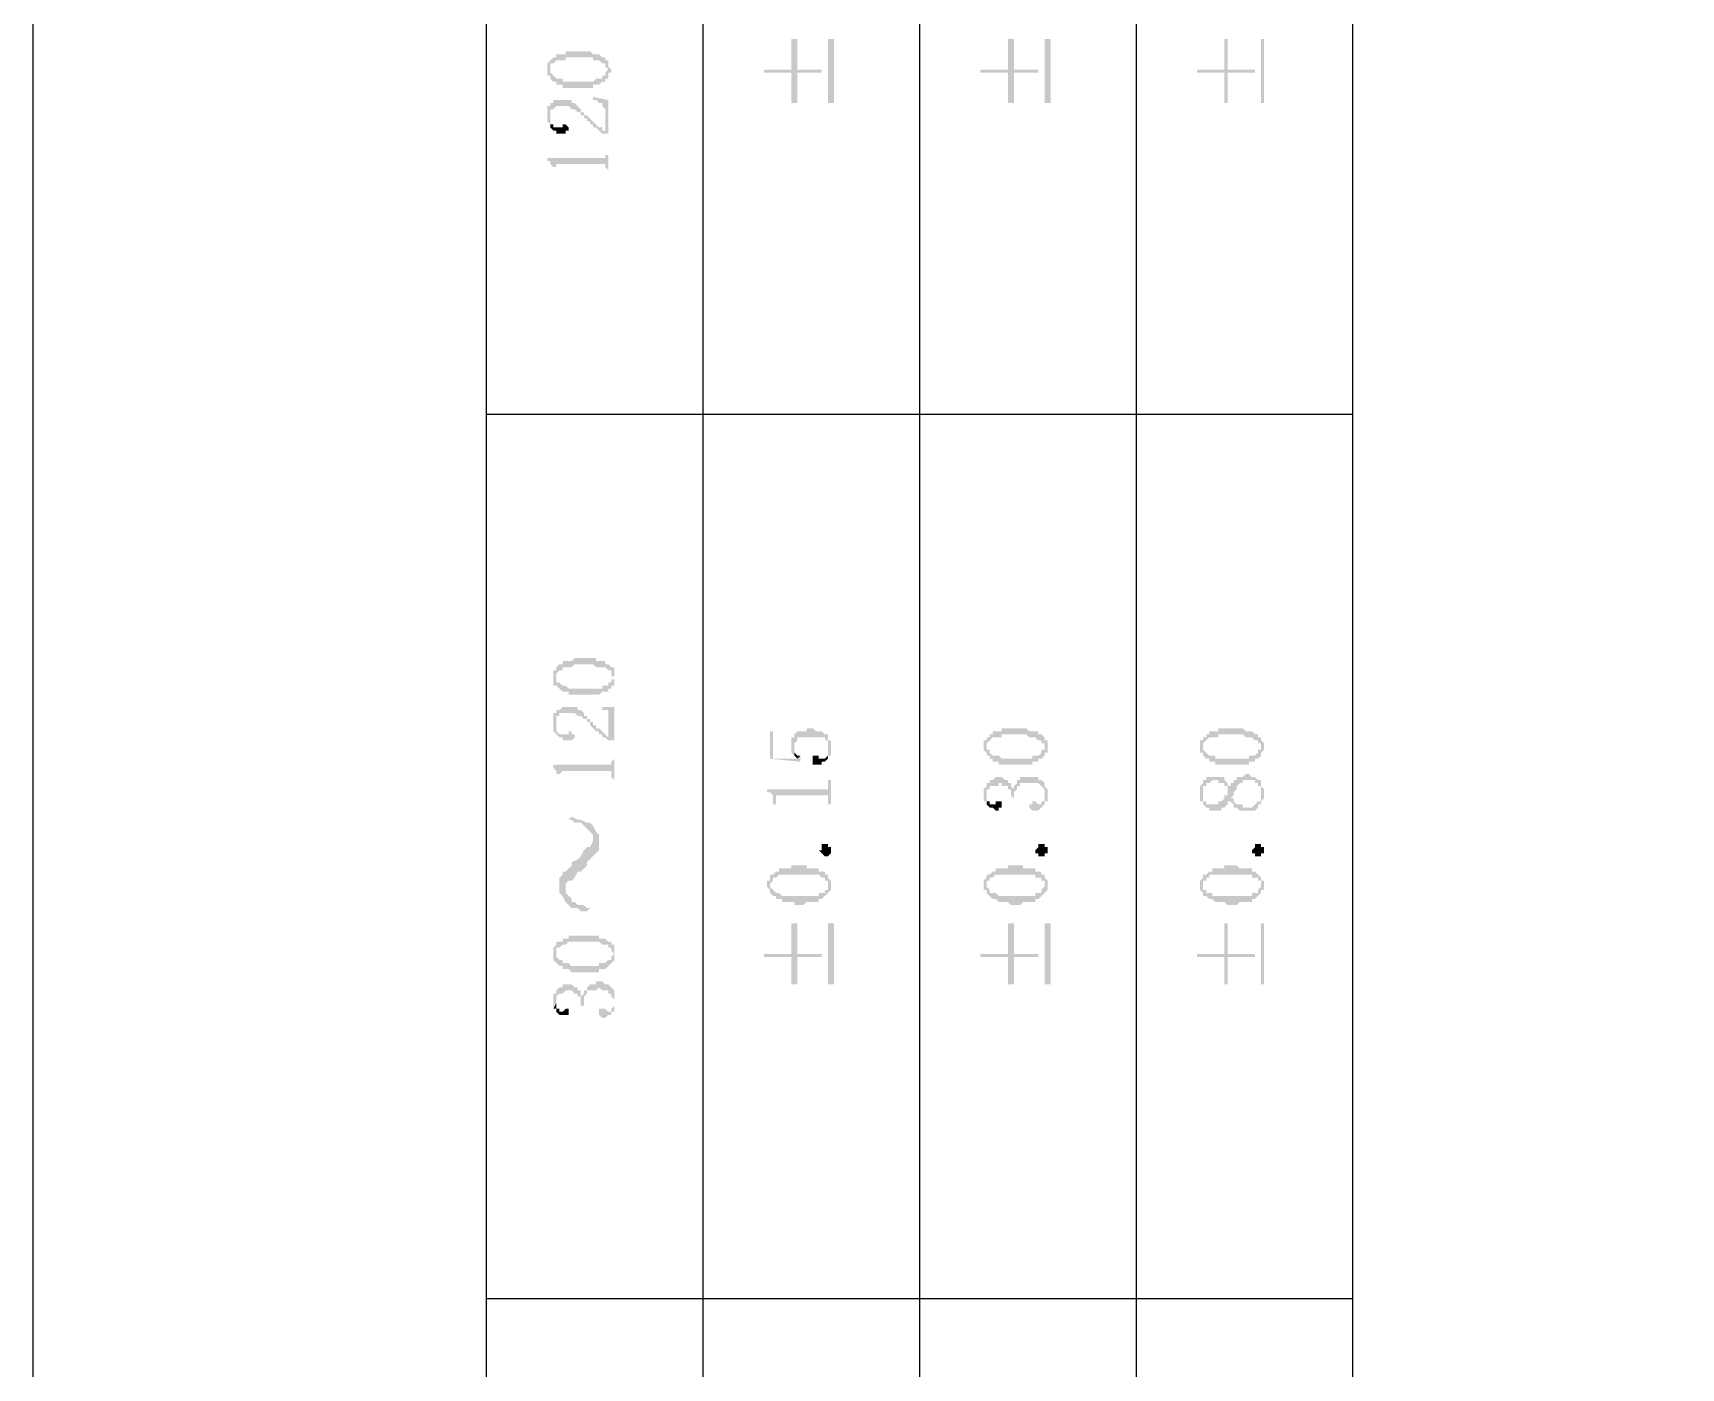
# Model space of a CAD drawing. Header units: millimetres. Extents: x 1399 to 2555, y 1196 to 1555.
# Drawn here: x 2134.8 to 2159.18, y 1335.59 to 1355.35 of the extents above; entities that cross this region are included whole.
import ezdxf

# ---------------------------------------------------------------- set-up
doc = ezdxf.new("R2010")
doc.units = ezdxf.units.MM

msp = doc.modelspace()

# ---------------------------------------------------------------- hatches: boundary and pattern name
at = {"transparency": 33554559}
for points in [[(2145.6136, 1354.81293), (2145.6136, 1354.7678), (2146.01979, 1354.7678), (2146.01979, 1354.31647), (2146.11006, 1354.31647), (2146.11006, 1354.7678), (2146.47111, 1354.7678), (2146.47111, 1354.81293), (2146.11006, 1354.81293), (2146.11006, 1355.26425), (2146.01979, 1355.26425), (2146.01979, 1354.81293)], [(2146.65164, 1354.31647), (2146.65164, 1355.26425), (2146.56138, 1355.26425), (2146.56138, 1354.31647)], [(2148.81799, 1354.81293), (2148.81799, 1354.7678), (2149.22418, 1354.7678), (2149.22418, 1354.31647), (2149.31444, 1354.31647), (2149.31444, 1354.7678), (2149.6755, 1354.7678), (2149.6755, 1354.81293), (2149.31444, 1354.81293), (2149.31444, 1355.26425), (2149.22418, 1355.26425), (2149.22418, 1354.81293)], [(2149.85603, 1354.31647), (2149.85603, 1355.26425), (2149.76576, 1355.26425), (2149.76576, 1354.31647)], [(2152.02237, 1354.81293), (2152.02237, 1354.7678), (2152.42856, 1354.7678), (2152.42856, 1354.31647), (2152.47369, 1354.31647), (2152.47369, 1354.7678), (2152.87988, 1354.7678), (2152.87988, 1354.81293), (2152.47369, 1354.81293), (2152.47369, 1355.26425), (2152.42856, 1355.26425), (2152.42856, 1354.81293)], [(2153.01528, 1354.31647), (2153.01528, 1355.26425), (2152.97015, 1355.26425), (2152.97015, 1354.31647)], [(2142.40922, 1354.81293), (2142.40922, 1354.7678), (2142.40922, 1354.72266), (2142.45435, 1354.72266), (2142.45435, 1354.67753), (2142.45435, 1354.81293), (2142.45435, 1354.85806), (2142.45435, 1354.90319), (2142.49948, 1354.90319), (2142.54461, 1354.94832), (2142.68001, 1354.94832), (2142.68001, 1354.99346), (2143.0862, 1354.99346), (2143.0862, 1354.94832), (2143.17646, 1354.94832), (2143.2216, 1354.90319), (2143.26673, 1354.90319), (2143.26673, 1354.85806), (2143.26673, 1354.85806), (2143.31186, 1354.81293), (2143.31186, 1354.94832), (2143.26673, 1354.94832), (2143.26673, 1354.99346), (2143.2216, 1354.99346), (2143.17646, 1355.03859), (2143.0862, 1355.03859), (2143.04107, 1355.08372), (2142.68001, 1355.08372), (2142.68001, 1355.03859), (2142.54461, 1355.03859), (2142.54461, 1354.99346), (2142.49948, 1354.99346), (2142.45435, 1354.94832), (2142.45435, 1354.94832), (2142.40922, 1354.90319), (2142.40922, 1354.85806), (2142.40922, 1354.85806)], [(2142.45435, 1354.67753), (2142.45435, 1354.67753), (2142.49948, 1354.6324), (2142.54461, 1354.6324), (2142.54461, 1354.58727), (2142.63488, 1354.58727), (2142.63488, 1354.54214), (2143.0862, 1354.54214), (2143.0862, 1354.58727), (2143.17646, 1354.58727), (2143.2216, 1354.6324), (2143.26673, 1354.6324), (2143.26673, 1354.67753), (2143.31186, 1354.67753), (2143.31186, 1354.72266), (2143.31186, 1354.7678), (2143.35699, 1354.7678), (2143.35699, 1354.81293), (2143.35699, 1354.81293), (2143.31186, 1354.85806), (2143.31186, 1354.90319), (2143.31186, 1354.94832), (2143.31186, 1354.81293), (2143.31186, 1354.81293), (2143.26673, 1354.7678), (2143.26673, 1354.72266), (2143.2216, 1354.72266), (2143.2216, 1354.67753), (2143.13133, 1354.67753), (2143.0862, 1354.6324), (2142.63488, 1354.6324), (2142.63488, 1354.67753), (2142.54461, 1354.67753), (2142.49948, 1354.72266), (2142.49948, 1354.72266), (2142.45435, 1354.7678), (2142.45435, 1354.81293)], [(2142.40922, 1354.13595), (2142.40922, 1354.09081), (2142.40922, 1354.04568), (2142.40922, 1354.04568), (2142.45435, 1354.00055), (2142.45435, 1354.13595), (2142.45435, 1354.18108), (2142.45435, 1354.22621), (2142.49948, 1354.22621), (2142.54461, 1354.27134), (2142.72514, 1354.27134), (2142.77027, 1354.22621), (2142.81541, 1354.22621), (2142.86054, 1354.18108), (2142.90567, 1354.18108), (2142.90567, 1354.13595), (2142.9508, 1354.13595), (2142.9508, 1354.09081), (2142.99594, 1354.09081), (2142.99594, 1354.04568), (2143.04107, 1354.04568), (2143.04107, 1354.00055), (2143.0862, 1354.00055), (2143.0862, 1353.95542), (2143.13133, 1353.95542), (2143.17646, 1353.91028), (2143.17646, 1353.91028), (2143.2216, 1353.86515), (2143.26673, 1353.86515), (2143.26673, 1353.91028), (2143.2216, 1353.91028), (2143.2216, 1353.95542), (2143.17646, 1353.95542), (2143.13133, 1354.00055), (2143.13133, 1354.00055), (2143.0862, 1354.04568), (2143.0862, 1354.04568), (2143.04107, 1354.09081), (2143.04107, 1354.09081), (2142.99594, 1354.13595), (2142.9508, 1354.13595), (2142.9508, 1354.18108), (2142.90567, 1354.18108), (2142.90567, 1354.22621), (2142.86054, 1354.27134), (2142.86054, 1354.27134), (2142.81541, 1354.31647), (2142.77027, 1354.31647), (2142.77027, 1354.36161), (2142.49948, 1354.36161), (2142.49948, 1354.31647), (2142.45435, 1354.31647), (2142.45435, 1354.27134), (2142.40922, 1354.27134), (2142.40922, 1354.22621)], [(2143.0862, 1354.40674), (2143.0862, 1354.36161), (2143.13133, 1354.36161), (2143.17646, 1354.31647), (2143.2216, 1354.31647), (2143.2216, 1354.27134), (2143.2216, 1354.27134), (2143.26673, 1354.22621), (2143.26673, 1353.86515), (2143.31186, 1353.86515), (2143.31186, 1354.36161)], [(2142.45435, 1354.00055), (2142.45435, 1353.95542), (2142.45435, 1353.95542), (2142.49948, 1353.91028), (2142.54461, 1353.91028), (2142.54461, 1353.86515), (2142.68001, 1353.86515), (2142.68001, 1353.91028), (2142.72514, 1353.91028), (2142.72514, 1353.95542), (2142.72514, 1353.95542), (2142.68001, 1354.00055), (2142.63488, 1354.00055), (2142.63488, 1353.95542), (2142.49948, 1353.95542), (2142.49948, 1354.00055), (2142.45435, 1354.00055), (2142.45435, 1354.04568), (2142.45435, 1354.09081), (2142.45435, 1354.09081)], [(2142.40922, 1353.5041), (2142.40922, 1353.45896), (2142.45435, 1353.45896), (2142.45435, 1353.41383), (2142.45435, 1353.41383), (2142.49948, 1353.3687), (2142.49948, 1353.32357), (2142.49948, 1353.27843), (2142.49948, 1353.3687), (2142.54461, 1353.3687), (2142.54461, 1353.41383), (2143.26673, 1353.41383), (2143.26673, 1353.3687), (2143.26673, 1353.3687), (2143.31186, 1353.32357), (2143.31186, 1353.27843), (2143.31186, 1353.63949), (2143.31186, 1353.54923), (2143.26673, 1353.54923), (2143.26673, 1353.5041), (2143.2216, 1353.5041)], [(2142.49948, 1345.83163), (2142.49948, 1345.74136), (2142.49948, 1345.69623), (2142.54461, 1345.69623), (2142.54461, 1345.83163), (2142.54461, 1345.87676), (2142.54461, 1345.87676), (2142.58975, 1345.92189), (2142.63488, 1345.92189), (2142.63488, 1345.96702), (2142.77027, 1345.96702), (2142.81541, 1346.01215), (2143.0862, 1346.01215), (2143.13133, 1345.96702), (2143.26673, 1345.96702), (2143.31186, 1345.92189), (2143.35699, 1345.92189), (2143.35699, 1345.87676), (2143.35699, 1345.83163), (2143.40213, 1345.83163), (2143.40213, 1345.96702), (2143.35699, 1345.96702), (2143.31186, 1346.01215), (2143.26673, 1346.01215), (2143.26673, 1346.05729), (2143.13133, 1346.05729), (2143.13133, 1346.10242), (2142.81541, 1346.10242), (2142.77027, 1346.05729), (2142.63488, 1346.05729), (2142.63488, 1346.01215), (2142.58975, 1346.01215), (2142.54461, 1345.96702), (2142.54461, 1345.92189), (2142.49948, 1345.92189), (2142.49948, 1345.87676)], [(2142.54461, 1345.69623), (2142.54461, 1345.69623), (2142.58975, 1345.6511), (2142.58975, 1345.6511), (2142.63488, 1345.60596), (2142.72514, 1345.60596), (2142.72514, 1345.56083), (2143.17646, 1345.56083), (2143.2216, 1345.60596), (2143.31186, 1345.60596), (2143.31186, 1345.6511), (2143.35699, 1345.6511), (2143.35699, 1345.69623), (2143.40213, 1345.69623), (2143.40213, 1345.74136), (2143.40213, 1345.78649), (2143.40213, 1345.83163), (2143.40213, 1345.87676), (2143.40213, 1345.92189), (2143.40213, 1345.96702), (2143.40213, 1345.78649), (2143.35699, 1345.78649), (2143.35699, 1345.74136), (2143.31186, 1345.74136), (2143.31186, 1345.69623), (2143.2216, 1345.69623), (2143.2216, 1345.6511), (2142.72514, 1345.6511), (2142.68001, 1345.69623), (2142.63488, 1345.69623), (2142.58975, 1345.74136), (2142.54461, 1345.74136), (2142.54461, 1345.78649), (2142.54461, 1345.83163)], [(2142.49948, 1345.15464), (2142.49948, 1345.10951), (2142.49948, 1345.01925), (2142.49948, 1345.01925), (2142.54461, 1345.10951), (2142.54461, 1345.19978), (2142.54461, 1345.24491), (2142.58975, 1345.24491), (2142.58975, 1345.29004), (2142.81541, 1345.29004), (2142.86054, 1345.24491), (2142.90567, 1345.24491), (2142.9508, 1345.19978), (2142.99594, 1345.19978), (2142.99594, 1345.15464), (2143.04107, 1345.15464), (2143.04107, 1345.10951), (2143.04107, 1345.10951), (2143.0862, 1345.06438), (2143.0862, 1345.06438), (2143.13133, 1345.01925), (2143.17646, 1345.01925), (2143.17646, 1344.97411), (2143.2216, 1344.97411), (2143.2216, 1344.92898), (2143.26673, 1344.92898), (2143.31186, 1344.88385), (2143.35699, 1344.88385), (2143.31186, 1344.92898), (2143.31186, 1344.92898), (2143.26673, 1344.97411), (2143.26673, 1344.97411), (2143.2216, 1345.01925), (2143.2216, 1345.01925), (2143.17646, 1345.06438), (2143.13133, 1345.06438), (2143.13133, 1345.10951), (2143.0862, 1345.10951), (2143.0862, 1345.15464), (2143.04107, 1345.15464), (2143.04107, 1345.19978), (2142.99594, 1345.19978), (2142.99594, 1345.24491), (2142.9508, 1345.24491), (2142.9508, 1345.29004), (2142.9508, 1345.29004), (2142.90567, 1345.33517), (2142.86054, 1345.33517), (2142.86054, 1345.3803), (2142.63488, 1345.3803), (2142.58975, 1345.33517), (2142.54461, 1345.33517), (2142.54461, 1345.29004), (2142.49948, 1345.29004), (2142.49948, 1345.24491)], [(2143.17646, 1345.3803), (2143.2216, 1345.3803), (2143.2216, 1345.33517), (2143.31186, 1345.33517), (2143.31186, 1345.29004), (2143.31186, 1344.92898), (2143.35699, 1344.88385), (2143.40213, 1344.88385), (2143.40213, 1345.3803)], [(2142.49948, 1345.01925), (2142.54461, 1344.97411), (2142.54461, 1344.97411), (2142.58975, 1344.92898), (2142.63488, 1344.92898), (2142.63488, 1344.88385), (2142.77027, 1344.88385), (2142.81541, 1344.92898), (2142.81541, 1344.97411), (2142.77027, 1344.97411), (2142.77027, 1345.01925), (2142.72514, 1345.01925), (2142.72514, 1344.97411), (2142.58975, 1344.97411), (2142.54461, 1345.01925), (2142.54461, 1345.10951), (2142.54461, 1345.10951)], [(2145.70387, 1345.01925), (2145.70387, 1344.61306), (2146.15519, 1344.56792), (2146.15519, 1344.61306), (2146.15519, 1344.65819), (2146.11006, 1344.61306), (2145.749, 1344.61306), (2145.749, 1345.01925)], [(2146.01979, 1344.83872), (2146.01979, 1344.74845), (2146.01979, 1344.70332), (2146.01979, 1344.70332), (2146.06492, 1344.65819), (2146.06492, 1344.79359), (2146.06492, 1344.83872), (2146.06492, 1344.83872), (2146.11006, 1344.88385), (2146.11006, 1344.92898), (2146.51625, 1344.92898), (2146.51625, 1344.88385), (2146.56138, 1344.88385), (2146.56138, 1344.83872), (2146.56138, 1344.79359), (2146.56138, 1344.65819), (2146.60651, 1344.65819), (2146.60651, 1344.70332), (2146.60651, 1344.79359), (2146.60651, 1344.83872), (2146.60651, 1344.88385), (2146.56138, 1344.88385), (2146.56138, 1344.92898), (2146.56138, 1344.97411), (2146.51625, 1344.97411), (2146.47111, 1345.01925), (2146.38085, 1345.01925), (2146.33572, 1345.06438), (2146.24545, 1345.06438), (2146.24545, 1345.01925), (2146.11006, 1345.01925), (2146.06492, 1344.97411), (2146.06492, 1344.92898), (2146.01979, 1344.92898), (2146.01979, 1344.88385)], [(2148.86312, 1344.79359), (2148.86312, 1344.74845), (2148.86312, 1344.74845), (2148.90825, 1344.70332), (2148.90825, 1344.65819), (2148.90825, 1344.79359), (2148.90825, 1344.83872), (2148.90825, 1344.83872), (2148.95338, 1344.88385), (2148.95338, 1344.88385), (2148.99851, 1344.92898), (2149.13391, 1344.92898), (2149.13391, 1344.97411), (2149.49497, 1344.97411), (2149.5401, 1344.92898), (2149.63036, 1344.92898), (2149.6755, 1344.88385), (2149.72063, 1344.88385), (2149.72063, 1344.83872), (2149.76576, 1344.83872), (2149.76576, 1344.79359), (2149.76576, 1344.92898), (2149.76576, 1344.92898), (2149.72063, 1344.97411), (2149.6755, 1344.97411), (2149.6755, 1345.01925), (2149.5401, 1345.01925), (2149.49497, 1345.06438), (2149.13391, 1345.06438), (2149.13391, 1345.01925), (2148.99851, 1345.01925), (2148.99851, 1344.97411), (2148.95338, 1344.97411), (2148.95338, 1344.92898), (2148.90825, 1344.92898), (2148.90825, 1344.88385), (2148.86312, 1344.88385)], [(2152.0675, 1344.79359), (2152.0675, 1344.74845), (2152.0675, 1344.70332), (2152.11263, 1344.70332), (2152.11263, 1344.65819), (2152.11263, 1344.79359), (2152.11263, 1344.83872), (2152.11263, 1344.83872), (2152.15777, 1344.88385), (2152.15777, 1344.88385), (2152.2029, 1344.92898), (2152.3383, 1344.92898), (2152.3383, 1344.97411), (2152.69935, 1344.97411), (2152.74448, 1344.92898), (2152.83475, 1344.92898), (2152.87988, 1344.88385), (2152.92501, 1344.88385), (2152.92501, 1344.83872), (2152.97015, 1344.83872), (2152.97015, 1344.79359), (2152.97015, 1344.92898), (2152.92501, 1344.92898), (2152.92501, 1344.97411), (2152.87988, 1344.97411), (2152.83475, 1345.01925), (2152.74448, 1345.01925), (2152.69935, 1345.06438), (2152.3383, 1345.06438), (2152.3383, 1345.01925), (2152.2029, 1345.01925), (2152.2029, 1344.97411), (2152.15777, 1344.97411), (2152.15777, 1344.92898), (2152.11263, 1344.92898), (2152.11263, 1344.88385), (2152.0675, 1344.88385)], [(2146.06492, 1344.65819), (2146.06492, 1344.65819), (2146.11006, 1344.61306), (2146.11006, 1344.61306), (2146.15519, 1344.65819), (2146.11006, 1344.65819), (2146.06492, 1344.70332), (2146.06492, 1344.74845), (2146.06492, 1344.79359)], [(2146.33572, 1344.61306), (2146.33572, 1344.52279), (2146.47111, 1344.52279), (2146.47111, 1344.56792), (2146.51625, 1344.56792), (2146.56138, 1344.61306), (2146.56138, 1344.79359), (2146.56138, 1344.70332), (2146.56138, 1344.65819), (2146.56138, 1344.65819), (2146.51625, 1344.61306), (2146.42598, 1344.61306), (2146.42598, 1344.65819), (2146.33572, 1344.65819)], [(2148.90825, 1344.65819), (2148.95338, 1344.65819), (2148.95338, 1344.61306), (2148.99851, 1344.61306), (2148.99851, 1344.56792), (2149.08878, 1344.56792), (2149.08878, 1344.52279), (2149.58523, 1344.52279), (2149.58523, 1344.56792), (2149.6755, 1344.56792), (2149.6755, 1344.61306), (2149.72063, 1344.61306), (2149.76576, 1344.65819), (2149.76576, 1344.70332), (2149.81089, 1344.70332), (2149.81089, 1344.74845), (2149.81089, 1344.79359), (2149.81089, 1344.83872), (2149.81089, 1344.88385), (2149.76576, 1344.88385), (2149.76576, 1344.92898), (2149.76576, 1344.79359), (2149.76576, 1344.74845), (2149.72063, 1344.74845), (2149.72063, 1344.70332), (2149.72063, 1344.70332), (2149.6755, 1344.65819), (2149.58523, 1344.65819), (2149.58523, 1344.61306), (2149.13391, 1344.61306), (2149.08878, 1344.65819), (2148.99851, 1344.65819), (2148.95338, 1344.70332), (2148.95338, 1344.74845), (2148.90825, 1344.74845), (2148.90825, 1344.79359)], [(2152.11263, 1344.65819), (2152.11263, 1344.65819), (2152.15777, 1344.61306), (2152.2029, 1344.61306), (2152.2029, 1344.56792), (2152.29316, 1344.56792), (2152.29316, 1344.52279), (2152.78962, 1344.52279), (2152.78962, 1344.56792), (2152.87988, 1344.56792), (2152.87988, 1344.61306), (2152.92501, 1344.61306), (2152.97015, 1344.65819), (2152.97015, 1344.70332), (2152.97015, 1344.70332), (2153.01528, 1344.74845), (2153.01528, 1344.79359), (2153.01528, 1344.83872), (2153.01528, 1344.83872), (2152.97015, 1344.88385), (2152.97015, 1344.92898), (2152.97015, 1344.79359), (2152.97015, 1344.74845), (2152.92501, 1344.74845), (2152.92501, 1344.70332), (2152.92501, 1344.70332), (2152.87988, 1344.65819), (2152.78962, 1344.65819), (2152.78962, 1344.61306), (2152.29316, 1344.61306), (2152.29316, 1344.65819), (2152.2029, 1344.65819), (2152.15777, 1344.70332), (2152.15777, 1344.70332), (2152.11263, 1344.74845), (2152.11263, 1344.79359)], [(2142.49948, 1344.52279), (2142.49948, 1344.47766), (2142.49948, 1344.47766), (2142.54461, 1344.43253), (2142.54461, 1344.3874), (2142.58975, 1344.3874), (2142.58975, 1344.252), (2142.58975, 1344.3874), (2142.58975, 1344.3874), (2142.63488, 1344.43253), (2143.35699, 1344.43253), (2143.35699, 1344.3874), (2143.35699, 1344.34226), (2143.40213, 1344.29713), (2143.40213, 1344.252), (2143.40213, 1344.65819), (2143.40213, 1344.61306), (2143.35699, 1344.56792), (2143.35699, 1344.52279), (2143.31186, 1344.52279)], [(2145.65873, 1344.16174), (2145.65873, 1344.1166), (2145.70387, 1344.1166), (2145.749, 1344.07147), (2145.749, 1343.98121), (2145.749, 1343.93607), (2145.79413, 1343.93607), (2145.79413, 1344.02634), (2145.79413, 1344.07147), (2146.56138, 1344.07147), (2146.56138, 1344.02634), (2146.56138, 1343.98121), (2146.56138, 1343.93607), (2146.60651, 1343.93607), (2146.60651, 1344.29713), (2146.56138, 1344.29713), (2146.56138, 1344.20687), (2146.56138, 1344.16174), (2146.47111, 1344.16174)], [(2148.86312, 1344.07147), (2148.86312, 1343.98121), (2148.90825, 1343.98121), (2148.90825, 1344.07147), (2148.90825, 1344.1166), (2148.90825, 1344.16174), (2148.95338, 1344.16174), (2148.95338, 1344.20687), (2149.08878, 1344.20687), (2149.08878, 1344.252), (2149.13391, 1344.252), (2149.13391, 1344.20687), (2149.22418, 1344.20687), (2149.22418, 1344.16174), (2149.26931, 1344.16174), (2149.26931, 1344.1166), (2149.26931, 1344.07147), (2149.26931, 1344.07147), (2149.31444, 1344.02634), (2149.31444, 1344.07147), (2149.31444, 1344.1166), (2149.35957, 1344.16174), (2149.35957, 1344.20687), (2149.4047, 1344.20687), (2149.4047, 1344.252), (2149.6755, 1344.252), (2149.72063, 1344.20687), (2149.72063, 1344.20687), (2149.76576, 1344.16174), (2149.76576, 1344.1166), (2149.76576, 1344.07147), (2149.76576, 1344.252), (2149.76576, 1344.252), (2149.72063, 1344.29713), (2149.6755, 1344.29713), (2149.6755, 1344.34226), (2149.4047, 1344.34226), (2149.4047, 1344.29713), (2149.35957, 1344.29713), (2149.35957, 1344.252), (2149.35957, 1344.252), (2149.31444, 1344.20687), (2149.31444, 1344.16174), (2149.31444, 1344.16174), (2149.26931, 1344.20687), (2149.26931, 1344.252), (2149.22418, 1344.252), (2149.22418, 1344.29713), (2149.17904, 1344.29713), (2149.13391, 1344.34226), (2149.04365, 1344.34226), (2148.99851, 1344.29713), (2148.95338, 1344.29713), (2148.95338, 1344.252), (2148.90825, 1344.252), (2148.90825, 1344.20687), (2148.90825, 1344.20687), (2148.86312, 1344.16174), (2148.86312, 1344.1166)], [(2152.0675, 1344.1166), (2152.0675, 1344.07147), (2152.0675, 1343.98121), (2152.11263, 1343.98121), (2152.11263, 1343.93607), (2152.11263, 1343.93607), (2152.15777, 1343.89094), (2152.2029, 1343.89094), (2152.2029, 1343.84581), (2152.38343, 1343.84581), (2152.38343, 1343.89094), (2152.42856, 1343.89094), (2152.47369, 1343.93607), (2152.47369, 1343.98121), (2152.51882, 1343.98121), (2152.51882, 1344.02634), (2152.51882, 1344.02634), (2152.56396, 1344.07147), (2152.56396, 1344.1166), (2152.56396, 1344.1166), (2152.60909, 1344.16174), (2152.60909, 1344.20687), (2152.60909, 1344.20687), (2152.65422, 1344.252), (2152.69935, 1344.252), (2152.69935, 1344.29713), (2152.87988, 1344.29713), (2152.87988, 1344.252), (2152.92501, 1344.252), (2152.92501, 1344.20687), (2152.97015, 1344.20687), (2152.97015, 1344.1166), (2152.97015, 1343.98121), (2152.97015, 1343.98121), (2153.01528, 1344.02634), (2153.01528, 1344.1166), (2153.01528, 1344.16174), (2153.01528, 1344.16174), (2152.97015, 1344.20687), (2152.97015, 1344.252), (2152.97015, 1344.29713), (2152.92501, 1344.29713), (2152.87988, 1344.34226), (2152.83475, 1344.34226), (2152.78962, 1344.3874), (2152.74448, 1344.3874), (2152.69935, 1344.34226), (2152.60909, 1344.34226), (2152.60909, 1344.29713), (2152.56396, 1344.29713), (2152.56396, 1344.252), (2152.51882, 1344.252), (2152.51882, 1344.20687), (2152.47369, 1344.20687), (2152.47369, 1344.16174), (2152.47369, 1344.07147), (2152.42856, 1344.07147), (2152.42856, 1344.02634), (2152.42856, 1344.02634), (2152.38343, 1343.98121), (2152.3383, 1343.98121), (2152.3383, 1343.93607), (2152.15777, 1343.93607), (2152.15777, 1343.98121), (2152.11263, 1343.98121), (2152.11263, 1344.02634), (2152.11263, 1344.252), (2152.0675, 1344.20687)], [(2152.11263, 1344.252), (2152.11263, 1344.1166), (2152.11263, 1344.16174), (2152.11263, 1344.20687), (2152.15777, 1344.20687), (2152.15777, 1344.252), (2152.2029, 1344.252), (2152.24803, 1344.29713), (2152.3383, 1344.29713), (2152.3383, 1344.252), (2152.42856, 1344.252), (2152.42856, 1344.20687), (2152.47369, 1344.20687), (2152.47369, 1344.16174), (2152.47369, 1344.252), (2152.47369, 1344.252), (2152.42856, 1344.29713), (2152.42856, 1344.34226), (2152.15777, 1344.34226), (2152.15777, 1344.29713), (2152.11263, 1344.29713)], [(2148.90825, 1343.98121), (2148.90825, 1343.93607), (2148.90825, 1343.93607), (2148.95338, 1343.89094), (2148.99851, 1343.89094), (2149.04365, 1343.84581), (2149.08878, 1343.84581), (2149.08878, 1343.89094), (2149.13391, 1343.89094), (2149.13391, 1343.93607), (2149.13391, 1343.98121), (2149.04365, 1343.98121), (2149.04365, 1343.93607), (2148.95338, 1343.93607), (2148.95338, 1343.98121), (2148.90825, 1343.98121), (2148.90825, 1344.02634), (2148.90825, 1344.07147)], [(2149.5401, 1343.89094), (2149.5401, 1343.89094), (2149.58523, 1343.84581), (2149.6755, 1343.84581), (2149.72063, 1343.89094), (2149.72063, 1343.89094), (2149.76576, 1343.93607), (2149.76576, 1343.98121), (2149.81089, 1343.98121), (2149.81089, 1344.07147), (2149.81089, 1344.1166), (2149.81089, 1344.16174), (2149.81089, 1344.16174), (2149.76576, 1344.20687), (2149.76576, 1344.07147), (2149.76576, 1344.02634), (2149.76576, 1343.98121), (2149.72063, 1343.98121), (2149.72063, 1343.93607), (2149.6755, 1343.93607), (2149.63036, 1343.98121), (2149.58523, 1343.98121), (2149.58523, 1343.93607), (2149.5401, 1343.93607)], [(2152.51882, 1343.98121), (2152.56396, 1343.93607), (2152.56396, 1343.89094), (2152.60909, 1343.89094), (2152.65422, 1343.84581), (2152.87988, 1343.84581), (2152.92501, 1343.89094), (2152.92501, 1343.93607), (2152.97015, 1343.93607), (2152.97015, 1344.1166), (2152.97015, 1344.02634), (2152.97015, 1343.98121), (2152.92501, 1343.98121), (2152.87988, 1343.93607), (2152.87988, 1343.93607), (2152.83475, 1343.89094), (2152.69935, 1343.89094), (2152.69935, 1343.93607), (2152.60909, 1343.93607), (2152.56396, 1343.98121), (2152.56396, 1344.02634), (2152.51882, 1344.02634)], [(2142.72514, 1343.71041), (2142.77027, 1343.71041), (2142.81541, 1343.66528), (2142.90567, 1343.66528), (2142.9508, 1343.62015), (2142.99594, 1343.57502), (2142.99594, 1343.57502), (2143.04107, 1343.52988), (2143.0862, 1343.48475), (2143.0862, 1343.16883), (2143.0862, 1343.16883), (2143.13133, 1343.21396), (2143.17646, 1343.25909), (2143.17646, 1343.48475), (2143.13133, 1343.52988), (2143.0862, 1343.62015), (2143.0862, 1343.62015), (2143.04107, 1343.66528), (2142.99594, 1343.66528), (2142.90567, 1343.71041), (2142.86054, 1343.71041), (2142.77027, 1343.75555)], [(2142.58975, 1342.71751), (2142.58975, 1342.62724), (2142.63488, 1342.58211), (2142.68001, 1342.49184), (2142.68001, 1342.67237), (2142.68001, 1342.76264), (2142.72514, 1342.80777), (2142.77027, 1342.80777), (2142.81541, 1342.8529), (2142.86054, 1342.94317), (2142.90567, 1342.94317), (2142.9508, 1342.9883), (2142.99594, 1343.03343), (2142.99594, 1343.07856), (2143.04107, 1343.1237), (2143.0862, 1343.16883), (2143.0862, 1343.43962), (2143.0862, 1343.39449), (2143.04107, 1343.30422), (2142.99594, 1343.30422), (2142.9508, 1343.25909), (2142.90567, 1343.16883), (2142.90567, 1343.16883), (2142.86054, 1343.1237), (2142.77027, 1343.07856), (2142.77027, 1343.03343), (2142.72514, 1342.9883), (2142.68001, 1342.94317), (2142.63488, 1342.94317), (2142.63488, 1342.89803), (2142.58975, 1342.8529), (2142.58975, 1342.76264)], [(2146.60651, 1343.25909), (2146.60651, 1343.21396), (2146.60651, 1343.21396), (2146.56138, 1343.16883), (2146.51625, 1343.16883), (2146.47111, 1343.21396), (2146.47111, 1343.21396), (2146.42598, 1343.25909), (2146.47111, 1343.25909), (2146.47111, 1343.30422), (2146.47111, 1343.34936), (2146.56138, 1343.34936), (2146.56138, 1343.30422), (2146.60651, 1343.30422), (2146.60651, 1343.25909)], [(2149.81089, 1343.25909), (2149.81089, 1343.21396), (2149.76576, 1343.21396), (2149.76576, 1343.16883), (2149.6755, 1343.16883), (2149.6755, 1343.21396), (2149.63036, 1343.21396), (2149.63036, 1343.25909), (2149.63036, 1343.25909), (2149.6755, 1343.30422), (2149.6755, 1343.34936), (2149.76576, 1343.34936), (2149.76576, 1343.30422), (2149.81089, 1343.30422), (2149.81089, 1343.25909)], [(2153.01528, 1343.25909), (2153.01528, 1343.21396), (2152.97015, 1343.21396), (2152.97015, 1343.16883), (2152.87988, 1343.16883), (2152.87988, 1343.21396), (2152.83475, 1343.21396), (2152.83475, 1343.25909), (2152.83475, 1343.25909), (2152.87988, 1343.30422), (2152.87988, 1343.34936), (2152.97015, 1343.34936), (2152.97015, 1343.30422), (2153.01528, 1343.30422), (2153.01528, 1343.25909)], [(2145.65873, 1342.76264), (2145.65873, 1342.71751), (2145.65873, 1342.71751), (2145.70387, 1342.67237), (2145.70387, 1342.62724), (2145.70387, 1342.76264), (2145.70387, 1342.76264), (2145.749, 1342.80777), (2145.749, 1342.8529), (2145.79413, 1342.8529), (2145.83926, 1342.89803), (2146.42598, 1342.89803), (2146.47111, 1342.8529), (2146.51625, 1342.8529), (2146.51625, 1342.80777), (2146.56138, 1342.80777), (2146.56138, 1342.76264), (2146.56138, 1342.89803), (2146.51625, 1342.89803), (2146.51625, 1342.94317), (2146.42598, 1342.94317), (2146.42598, 1342.9883), (2146.24545, 1342.9883), (2146.24545, 1343.03343), (2146.01979, 1343.03343), (2146.01979, 1342.9883), (2145.83926, 1342.9883), (2145.83926, 1342.94317), (2145.79413, 1342.94317), (2145.749, 1342.89803), (2145.70387, 1342.89803), (2145.70387, 1342.8529), (2145.70387, 1342.80777), (2145.65873, 1342.80777)], [(2148.86312, 1342.76264), (2148.86312, 1342.71751), (2148.86312, 1342.67237), (2148.90825, 1342.67237), (2148.90825, 1342.62724), (2148.90825, 1342.76264), (2148.90825, 1342.80777), (2148.95338, 1342.80777), (2148.95338, 1342.8529), (2148.99851, 1342.8529), (2149.04365, 1342.89803), (2149.63036, 1342.89803), (2149.63036, 1342.8529), (2149.72063, 1342.8529), (2149.72063, 1342.80777), (2149.76576, 1342.80777), (2149.76576, 1342.76264), (2149.76576, 1342.89803), (2149.72063, 1342.89803), (2149.72063, 1342.94317), (2149.63036, 1342.94317), (2149.63036, 1342.9883), (2149.44984, 1342.9883), (2149.44984, 1343.03343), (2149.22418, 1343.03343), (2149.22418, 1342.9883), (2149.04365, 1342.9883), (2149.04365, 1342.94317), (2148.99851, 1342.94317), (2148.95338, 1342.89803), (2148.90825, 1342.89803), (2148.90825, 1342.8529), (2148.90825, 1342.8529), (2148.86312, 1342.80777)], [(2152.0675, 1342.76264), (2152.0675, 1342.71751), (2152.0675, 1342.67237), (2152.0675, 1342.67237), (2152.11263, 1342.62724), (2152.11263, 1342.76264), (2152.11263, 1342.80777), (2152.15777, 1342.80777), (2152.15777, 1342.8529), (2152.2029, 1342.8529), (2152.2029, 1342.89803), (2152.83475, 1342.89803), (2152.83475, 1342.8529), (2152.92501, 1342.8529), (2152.92501, 1342.80777), (2152.97015, 1342.80777), (2152.97015, 1342.76264), (2152.97015, 1342.8529), (2152.92501, 1342.89803), (2152.92501, 1342.89803), (2152.87988, 1342.94317), (2152.83475, 1342.94317), (2152.83475, 1342.9883), (2152.65422, 1342.9883), (2152.60909, 1343.03343), (2152.42856, 1343.03343), (2152.42856, 1342.9883), (2152.24803, 1342.9883), (2152.24803, 1342.94317), (2152.2029, 1342.94317), (2152.15777, 1342.89803), (2152.11263, 1342.89803), (2152.11263, 1342.8529), (2152.11263, 1342.8529), (2152.0675, 1342.80777)], [(2145.70387, 1342.62724), (2145.749, 1342.58211), (2145.79413, 1342.58211), (2145.79413, 1342.53698), (2145.88439, 1342.53698), (2145.88439, 1342.49184), (2146.06492, 1342.49184), (2146.06492, 1342.44671), (2146.20032, 1342.44671), (2146.24545, 1342.49184), (2146.42598, 1342.49184), (2146.42598, 1342.53698), (2146.47111, 1342.53698), (2146.51625, 1342.58211), (2146.51625, 1342.58211), (2146.56138, 1342.62724), (2146.56138, 1342.62724), (2146.60651, 1342.67237), (2146.60651, 1342.76264), (2146.60651, 1342.80777), (2146.60651, 1342.80777), (2146.56138, 1342.8529), (2146.56138, 1342.71751), (2146.56138, 1342.67237), (2146.51625, 1342.67237), (2146.51625, 1342.62724), (2146.42598, 1342.62724), (2146.42598, 1342.58211), (2145.88439, 1342.58211), (2145.83926, 1342.62724), (2145.79413, 1342.62724), (2145.749, 1342.67237), (2145.749, 1342.67237), (2145.70387, 1342.71751), (2145.70387, 1342.76264)], [(2148.90825, 1342.62724), (2148.95338, 1342.58211), (2148.95338, 1342.58211), (2148.99851, 1342.53698), (2149.04365, 1342.53698), (2149.08878, 1342.49184), (2149.22418, 1342.49184), (2149.26931, 1342.44671), (2149.4047, 1342.44671), (2149.44984, 1342.49184), (2149.63036, 1342.49184), (2149.63036, 1342.53698), (2149.6755, 1342.53698), (2149.72063, 1342.58211), (2149.72063, 1342.58211), (2149.76576, 1342.62724), (2149.76576, 1342.62724), (2149.81089, 1342.67237), (2149.81089, 1342.76264), (2149.81089, 1342.80777), (2149.81089, 1342.80777), (2149.76576, 1342.8529), (2149.76576, 1342.71751), (2149.76576, 1342.71751), (2149.72063, 1342.67237), (2149.72063, 1342.62724), (2149.63036, 1342.62724), (2149.63036, 1342.58211), (2149.08878, 1342.58211), (2149.04365, 1342.62724), (2148.95338, 1342.62724), (2148.95338, 1342.67237), (2148.95338, 1342.67237), (2148.90825, 1342.71751), (2148.90825, 1342.76264)], [(2152.11263, 1342.62724), (2152.11263, 1342.58211), (2152.15777, 1342.58211), (2152.2029, 1342.53698), (2152.24803, 1342.53698), (2152.29316, 1342.49184), (2152.42856, 1342.49184), (2152.47369, 1342.44671), (2152.60909, 1342.44671), (2152.65422, 1342.49184), (2152.83475, 1342.49184), (2152.83475, 1342.53698), (2152.87988, 1342.53698), (2152.92501, 1342.58211), (2152.92501, 1342.58211), (2152.97015, 1342.62724), (2152.97015, 1342.67237), (2153.01528, 1342.67237), (2153.01528, 1342.76264), (2153.01528, 1342.80777), (2152.97015, 1342.80777), (2152.97015, 1342.8529), (2152.97015, 1342.71751), (2152.97015, 1342.71751), (2152.92501, 1342.67237), (2152.92501, 1342.62724), (2152.83475, 1342.62724), (2152.83475, 1342.58211), (2152.24803, 1342.58211), (2152.24803, 1342.62724), (2152.15777, 1342.62724), (2152.15777, 1342.67237), (2152.11263, 1342.67237), (2152.11263, 1342.71751), (2152.11263, 1342.76264)], [(2142.68001, 1342.49184), (2142.68001, 1342.49184), (2142.72514, 1342.44671), (2142.77027, 1342.40158), (2142.86054, 1342.40158), (2142.90567, 1342.35645), (2142.99594, 1342.35645), (2143.04107, 1342.40158), (2142.99594, 1342.40158), (2142.9508, 1342.44671), (2142.86054, 1342.44671), (2142.81541, 1342.49184), (2142.77027, 1342.49184), (2142.77027, 1342.53698), (2142.72514, 1342.58211), (2142.68001, 1342.62724), (2142.68001, 1342.67237)], [(2145.6136, 1341.7246), (2145.6136, 1341.67947), (2146.01979, 1341.67947), (2146.01979, 1341.27328), (2146.11006, 1341.27328), (2146.11006, 1341.67947), (2146.47111, 1341.67947), (2146.47111, 1341.7246), (2146.11006, 1341.7246), (2146.11006, 1342.17592), (2146.01979, 1342.17592), (2146.01979, 1341.7246)], [(2146.65164, 1341.27328), (2146.65164, 1342.17592), (2146.56138, 1342.17592), (2146.56138, 1341.27328)], [(2148.81799, 1341.7246), (2148.81799, 1341.67947), (2149.22418, 1341.67947), (2149.22418, 1341.27328), (2149.31444, 1341.27328), (2149.31444, 1341.67947), (2149.6755, 1341.67947), (2149.6755, 1341.7246), (2149.31444, 1341.7246), (2149.31444, 1342.17592), (2149.22418, 1342.17592), (2149.22418, 1341.7246)], [(2149.85603, 1341.27328), (2149.85603, 1342.17592), (2149.76576, 1342.17592), (2149.76576, 1341.27328)], [(2152.02237, 1341.7246), (2152.02237, 1341.67947), (2152.42856, 1341.67947), (2152.42856, 1341.27328), (2152.47369, 1341.27328), (2152.47369, 1341.67947), (2152.87988, 1341.67947), (2152.87988, 1341.7246), (2152.47369, 1341.7246), (2152.47369, 1342.17592), (2152.42856, 1342.17592), (2152.42856, 1341.7246)], [(2153.01528, 1341.27328), (2153.01528, 1342.17592), (2152.97015, 1342.17592), (2152.97015, 1341.27328)], [(2142.49948, 1341.7246), (2142.49948, 1341.67947), (2142.49948, 1341.63433), (2142.49948, 1341.63433), (2142.54461, 1341.5892), (2142.54461, 1341.7246), (2142.54461, 1341.76973), (2142.54461, 1341.81486), (2142.58975, 1341.81486), (2142.63488, 1341.85999), (2142.68001, 1341.85999), (2142.72514, 1341.90513), (2143.17646, 1341.90513), (2143.2216, 1341.85999), (2143.31186, 1341.85999), (2143.31186, 1341.81486), (2143.35699, 1341.81486), (2143.35699, 1341.76973), (2143.35699, 1341.76973), (2143.40213, 1341.7246), (2143.40213, 1341.85999), (2143.35699, 1341.85999), (2143.35699, 1341.90513), (2143.31186, 1341.90513), (2143.26673, 1341.95026), (2143.17646, 1341.95026), (2143.17646, 1341.99539), (2142.72514, 1341.99539), (2142.72514, 1341.95026), (2142.63488, 1341.95026), (2142.63488, 1341.90513), (2142.54461, 1341.90513), (2142.54461, 1341.85999), (2142.54461, 1341.85999), (2142.49948, 1341.81486), (2142.49948, 1341.76973), (2142.49948, 1341.76973)], [(2142.54461, 1341.5892), (2142.54461, 1341.5892), (2142.58975, 1341.54407), (2142.63488, 1341.54407), (2142.63488, 1341.49894), (2142.72514, 1341.49894), (2142.77027, 1341.45381), (2143.17646, 1341.45381), (2143.17646, 1341.49894), (2143.26673, 1341.49894), (2143.31186, 1341.54407), (2143.31186, 1341.54407), (2143.35699, 1341.5892), (2143.35699, 1341.5892), (2143.40213, 1341.63433), (2143.40213, 1341.7246), (2143.40213, 1341.76973), (2143.40213, 1341.81486), (2143.40213, 1341.85999), (2143.40213, 1341.7246), (2143.40213, 1341.7246), (2143.35699, 1341.67947), (2143.35699, 1341.63433), (2143.31186, 1341.63433), (2143.26673, 1341.5892), (2143.17646, 1341.5892), (2143.17646, 1341.54407), (2142.77027, 1341.54407), (2142.72514, 1341.5892), (2142.63488, 1341.5892), (2142.63488, 1341.63433), (2142.58975, 1341.63433), (2142.54461, 1341.67947), (2142.54461, 1341.7246), (2142.54461, 1341.7246)], [(2142.49948, 1341.04762), (2142.49948, 1341.00248), (2142.49948, 1340.95735), (2142.49948, 1340.91222), (2142.54461, 1341.00248), (2142.54461, 1341.09275), (2142.54461, 1341.09275), (2142.58975, 1341.13788), (2142.63488, 1341.13788), (2142.68001, 1341.18301), (2142.77027, 1341.18301), (2142.81541, 1341.13788), (2142.86054, 1341.13788), (2142.86054, 1341.09275), (2142.90567, 1341.09275), (2142.90567, 1341.04762), (2142.90567, 1340.95735), (2142.9508, 1340.95735), (2142.9508, 1341.00248), (2142.9508, 1341.09275), (2142.9508, 1341.09275), (2142.99594, 1341.13788), (2142.99594, 1341.18301), (2143.13133, 1341.18301), (2143.17646, 1341.22814), (2143.17646, 1341.22814), (2143.2216, 1341.18301), (2143.31186, 1341.18301), (2143.31186, 1341.13788), (2143.35699, 1341.13788), (2143.35699, 1341.09275), (2143.40213, 1341.04762), (2143.40213, 1341.00248), (2143.40213, 1341.18301), (2143.40213, 1341.18301), (2143.35699, 1341.22814), (2143.35699, 1341.22814), (2143.31186, 1341.27328), (2143.26673, 1341.27328), (2143.2216, 1341.31841), (2143.13133, 1341.31841), (2143.13133, 1341.27328), (2143.04107, 1341.27328), (2142.99594, 1341.22814), (2142.99594, 1341.18301), (2142.9508, 1341.18301), (2142.9508, 1341.13788), (2142.9508, 1341.13788), (2142.90567, 1341.09275), (2142.90567, 1341.13788), (2142.90567, 1341.18301), (2142.86054, 1341.18301), (2142.86054, 1341.22814), (2142.81541, 1341.22814), (2142.77027, 1341.27328), (2142.63488, 1341.27328), (2142.63488, 1341.22814), (2142.58975, 1341.22814), (2142.54461, 1341.18301), (2142.54461, 1341.13788), (2142.49948, 1341.13788), (2142.49948, 1341.09275)], [(2143.17646, 1340.82195), (2143.17646, 1340.82195), (2143.2216, 1340.77682), (2143.26673, 1340.77682), (2143.31186, 1340.82195), (2143.35699, 1340.82195), (2143.35699, 1340.86709), (2143.40213, 1340.86709), (2143.40213, 1340.95735), (2143.40213, 1341.00248), (2143.40213, 1341.04762), (2143.40213, 1341.13788), (2143.40213, 1341.18301), (2143.40213, 1341.00248), (2143.40213, 1340.95735), (2143.40213, 1340.95735), (2143.35699, 1340.91222), (2143.35699, 1340.86709), (2143.31186, 1340.86709), (2143.26673, 1340.91222), (2143.17646, 1340.91222), (2143.17646, 1340.86709), (2143.17646, 1340.86709)], [(2142.49948, 1340.91222), (2142.54461, 1340.91222), (2142.54461, 1340.86709), (2142.54461, 1340.86709), (2142.58975, 1340.82195), (2142.72514, 1340.82195), (2142.72514, 1340.86709), (2142.72514, 1340.91222), (2142.68001, 1340.91222), (2142.63488, 1340.86709), (2142.58975, 1340.86709), (2142.58975, 1340.91222), (2142.54461, 1340.91222), (2142.54461, 1341.00248), (2142.54461, 1341.00248)]]:
    msp.add_hatch(color=256, dxfattribs=at).paths.add_polyline_path(points)

# ---------------------------------------------------------------- linework, layer by layer
msp.add_line((2141.50649, 1548.5531), (2141.50649, 1261.81215))
msp.add_lwpolyline([(2554.80003, 1257.5531), (2554.80003, 1554.5531), (2134.80004, 1554.5531), (2134.80004, 1257.5531)], close=True)
for points in [[(2154.32411, 1548.5531), (2154.32411, 1261.81215)], [(2144.71096, 1376.16045), (2144.71096, 1283.14304)], [(2147.91534, 1376.16045), (2147.91534, 1283.14304)], [(2151.11973, 1376.16045), (2151.11973, 1283.14304)], [(2141.50657, 1349.71299), (2154.32411, 1349.71299)], [(2141.50657, 1336.62466), (2154.32411, 1336.62466)]]:
    msp.add_lwpolyline(points)

doc.saveas('drawing.dxf')
